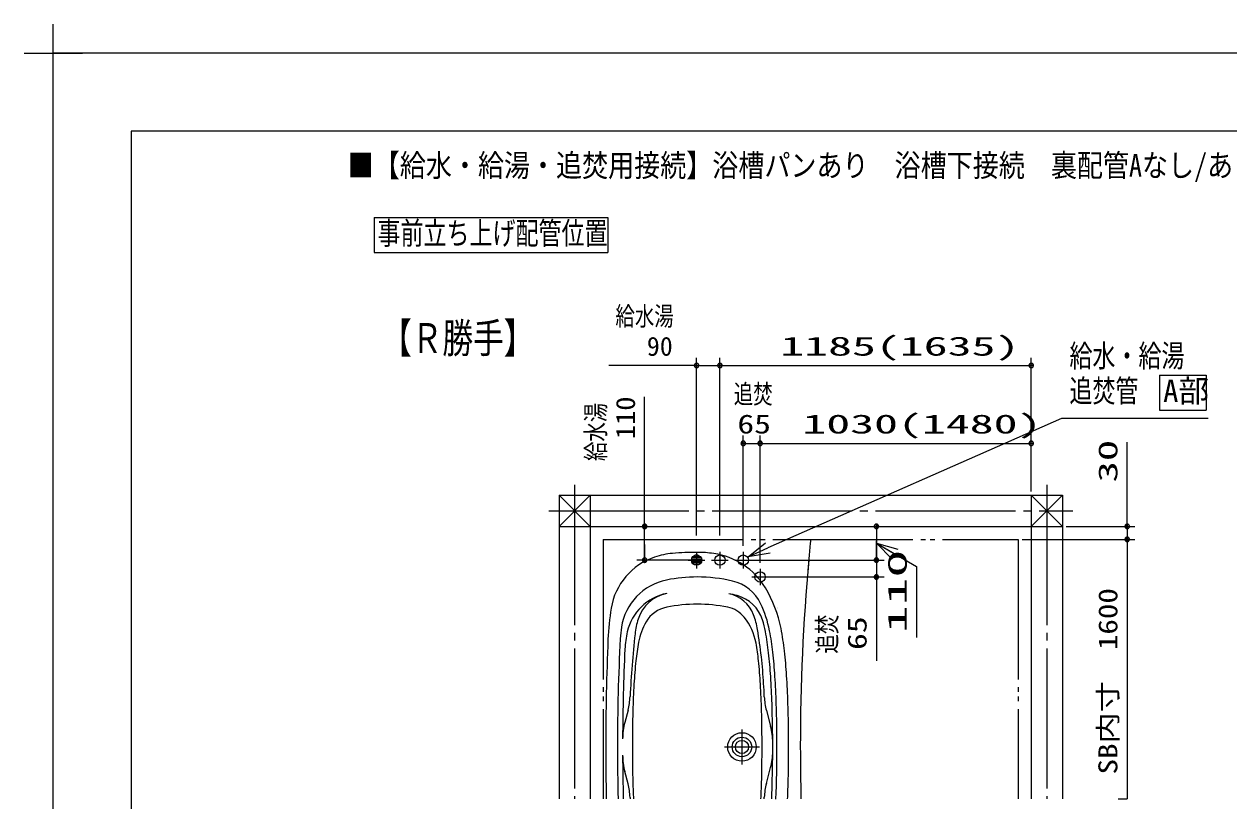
# Model space of a CAD drawing. Units: millimetres on the paper. Extents: x -305 to 305, y -152 to 152.
# Drawn here: x -304.8 to -150, y 52.5 to 152.3 of the extents above; entities that cross this region are included whole.
import ezdxf
from ezdxf.enums import TextEntityAlignment as Align

# ---------------------------------------------------------------- set-up
doc = ezdxf.new("R2010")
doc.units = ezdxf.units.MM
doc.linetypes.add('LONG_CHAIN', pattern=[21, 18, -1, 1, -1])
doc.linetypes.add('LONG_DOUBLE_CHAIN', pattern=[21.8, 18, -1, 0.6, -0.6, 0.6, -1])
doc.layers.add('0-0_PV', color=7, linetype='Continuous')
for name, color, linetype, lineweight in [('0-1_RV', 7, 'Continuous', 9), ('0-2_0', 7, 'Continuous', 9), ('0-3_1図面枠', 7, 'Continuous', 9), ('0-4_図面枠', 3, 'Continuous', 9), ('0-5_DEFPOINTS', 7, 'Continuous', 9)]:
    doc.layers.add(name, color=color, linetype=linetype, lineweight=lineweight)
doc.styles.add('ＭＳ ゴシック', font='')
doc.styles.get('ＭＳ ゴシック').set_extended_font_data('MS Gothic')

# ---------------------------------------------------------------- blocks, each defined once
blk = doc.blocks.new('_DOTSMALL')
at = {"layer": '0-2_0'}
for p, q in [((0.0746, 0.1), (-0.0746, 0.1)), ((0.1223, -0.0248), (-0.1223, -0.0248))]:
    blk.add_line(p, q, dxfattribs=at)
for points in [[(0.125, 0), (0.124, 0.0157), (0.1211, 0.0311), (0.1162, 0.046), (0.1095, 0.0602), (0.1011, 0.0735), (0.0911, 0.0856), (0.0797, 0.0963), (0.067, 0.1055), (0.0532, 0.1131), (0.0386, 0.1189), (0.0234, 0.1228), (0.0078, 0.1248), (-0.0078, 0.1248), (-0.0234, 0.1228), (-0.0386, 0.1189), (-0.0532, 0.1131), (-0.067, 0.1055), (-0.0797, 0.0963), (-0.0911, 0.0856), (-0.1011, 0.0735), (-0.1095, 0.0602), (-0.1162, 0.046), (-0.1211, 0.0311), (-0.124, 0.0157), (-0.125, 0), (0, 0)], [(-0.125, 0), (-0.124, -0.0157), (-0.1211, -0.0311), (-0.1162, -0.046), (-0.1095, -0.0602), (-0.1011, -0.0735), (-0.0911, -0.0856), (-0.0797, -0.0963), (-0.067, -0.1055), (-0.0532, -0.1131), (-0.0386, -0.1189), (-0.0234, -0.1228), (-0.0078, -0.1248), (0.0078, -0.1248), (0.0234, -0.1228), (0.0386, -0.1189), (0.0532, -0.1131), (0.067, -0.1055), (0.0797, -0.0963), (0.0911, -0.0856), (0.1011, -0.0735), (0.1095, -0.0602), (0.1162, -0.046), (0.1211, -0.0311), (0.124, -0.0157), (0.125, 0), (0, 0)]]:
    blk.add_lwpolyline(points, close=True, dxfattribs=at)
blk = doc.blocks.new('グループ-6')
at = {"layer": '0-3_1図面枠'}
for p, q in [((-4200, 2895), (-4200, 3045)), ((-4275, 2970), (-4125, 2970))]:
    blk.add_line(p, q, dxfattribs=at)
blk = doc.blocks.new('_OPEN30')
at = {"layer": '0-2_0'}
blk.add_line((0, 0), (-1, 0), dxfattribs=at)
blk.add_lwpolyline([(-1, 0.2679), (0, 0), (-1, -0.2679)], dxfattribs=at)

msp = doc.modelspace()

# ---------------------------------------------------------------- linework, layer by layer
at = {"layer": '0-1_RV'}
for p, q in [((-259.775, 127.39), (-259.775, 122.894)), ((-259.775, 127.39), (-229.775, 127.39)), ((-229.775, 127.39), (-229.775, 122.894)), ((-259.775, 122.894), (-229.775, 122.894)), ((-218.368, 108.401), (-229.653, 108.401)), ((-218.368, 86.567), (-218.368, 109.401)), ((-218.368, 108.401), (-215.368, 108.401)), ((-216.048, 108.401), (-213.728, 108.401)), ((-215.368, 86.567), (-215.368, 109.401)), ((-215.368, 108.401), (-175.368, 108.401)), ((-175.368, 92.234), (-175.368, 109.401)), ((-158.876, 107.139), (-158.876, 102.643)), ((-158.876, 107.139), (-152.876, 107.139)), ((-152.876, 107.139), (-152.876, 102.643)), ((-225.035, 87.734), (-225.035, 104.381)), ((-158.876, 102.643), (-152.876, 102.643)), ((-212.368, 85.234), (-212.368, 99.401)), ((-210.201, 83.067), (-210.201, 99.401)), ((-175.368, 92.234), (-175.368, 99.401)), ((-212.368, 98.401), (-210.201, 98.401)), ((-210.201, 98.401), (-175.368, 98.401)), ((-163.035, 87.734), (-163.035, 98.565)), ((-236.035, 91.734), (-236.035, 52.734)), ((-232.035, 87.734), (-236.035, 91.734)), ((-236.035, 87.734), (-232.035, 91.734)), ((-236.035, 91.734), (-171.368, 91.734)), ((-232.035, 91.734), (-232.035, 52.734)), ((-175.368, 87.734), (-171.368, 91.734)), ((-175.368, 91.734), (-171.368, 87.734)), ((-175.368, 91.734), (-175.368, 52.734)), ((-171.368, 91.734), (-171.368, 52.734)), ((-236.035, 87.734), (-171.368, 87.734)), ((-235.535, 87.734), (-224.035, 87.734)), ((-225.035, 83.401), (-225.035, 87.734)), ((-170.868, 87.734), (-162.035, 87.734)), ((-163.035, 87.734), (-163.035, 86.067)), ((-225.035, 85.414), (-225.035, 83.094)), ((-195.257, 83.554), (-195.257, 85.874)), ((-176.535, 86.067), (-163.033, 86.067)), ((-176.535, 86.067), (-162.035, 86.067)), ((-163.035, 86.067), (-163.035, 52.734)), ((-217.745, 83.634), (-218.991, 83.634)), ((-217.864, 83.834), (-218.872, 83.834)), ((-218.16, 84.034), (-218.576, 84.034)), ((-218.16, 84.034), (-218.576, 84.034)), ((-218.868, 83.401), (-226.035, 83.401)), ((-217.704, 83.434), (-219.032, 83.434)), ((-217.725, 83.234), (-219.012, 83.234)), ((-217.813, 83.034), (-218.923, 83.034)), ((-218.021, 82.834), (-218.715, 82.834)), ((-211.985, 83.401), (-194.257, 83.401)), ((-195.257, 83.401), (-195.257, 81.234)), ((-209.486, 81.234), (-194.257, 81.234)), ((-195.257, 81.234), (-195.257, 70.485)), ((-227.174, 64.115), (-227.591, 62.536)), ((-209.394, 64.093), (-208.856, 62.052)), ((-227.174, 54.686), (-227.591, 56.265)), ((-209.394, 54.708), (-208.856, 56.749)), ((-164.201, 52.734), (-163.033, 52.734))]:
    msp.add_line(p, q, dxfattribs=at)
at = {"layer": '0-1_RV', "linetype": 'LONG_CHAIN'}
for p, q in [((-234.035, 93.067), (-234.035, 52.734)), ((-173.368, 93.067), (-173.368, 52.734)), ((-237.368, 89.734), (-170.035, 89.734)), ((-218.368, 84.467), (-218.368, 82.334)), ((-215.368, 84.467), (-215.368, 82.334)), ((-212.368, 84.467), (-212.368, 82.334)), ((-219.435, 83.401), (-217.301, 83.401)), ((-216.435, 83.401), (-214.301, 83.401)), ((-213.435, 83.401), (-211.301, 83.401)), ((-210.201, 82.301), (-210.201, 80.167)), ((-211.268, 81.234), (-209.135, 81.234)), ((-212.535, 61.634), (-212.535, 57.167)), ((-214.768, 59.401), (-210.301, 59.401))]:
    msp.add_line(p, q, dxfattribs=at)
at = {"layer": '0-1_RV', "linetype": 'LONG_DOUBLE_CHAIN'}
for p, q in [((-230.368, 86.067), (-230.368, 52.734)), ((-230.368, 86.067), (-177.035, 86.067)), ((-177.035, 86.067), (-177.035, 52.734))]:
    msp.add_line(p, q, dxfattribs=at)
at = {"layer": '0-1_RV'}
msp.add_lwpolyline([(-152.621, 101.612), (-171.495, 101.612), (-209.216, 84.959)], dxfattribs=at)
for centre, radius in [((-218.368, 83.401), 0.667), ((-218.368, 83.401), 0.667), ((-215.368, 83.401), 0.667), ((-212.368, 83.401), 0.667), ((-210.201, 81.234), 0.667), ((-212.535, 59.401), 1.833), ((-212.535, 59.401), 1.25), ((-212.535, 59.401), 0.85)]:
    msp.add_circle(centre, radius, dxfattribs=at)
for centre, radius, start, end in [((62.299, 59.401), 267.333, 174.27519, 175.14037), ((-221.116, 75.882), 8.333, 108.46728, 170.71873), ((-220.588, 74.301), 10, 94.95444, 108.46728), ((-218.285, 47.734), 36.667, 89.99999, 94.95444), ((-218.285, 69.734), 14.667, 81.67971, 90), ((-217.513, 75.011), 9.333, 31.16034, 81.67971), ((62.299, 59.401), 267.333, 174.8493, 180), ((-220.773, 73.654), 7.333, 101.32804, 171.15395), ((-218.285, 61.234), 20, 90.00001, 101.32804), ((-218.285, 61.234), 20, 76.84989, 89.99999), ((-214.948, 75.516), 5.333, 25.55599, 76.84989), ((-220.928, 72.746), 6.5, 101.29342, 167.16152), ((-221.255, 74.38), 4.833, 101.30119, 162.46615), ((-215.093, 74.846), 4.333, 20.76615, 78.24482), ((-218.285, 59.507), 20, 75.13371, 78.24481), ((-223.218, 71.562), 16, 11.00864, 31.16034), ((-218.285, 57.734), 20, 90.00001, 101.29342), ((-218.285, 57.734), 20, 78.7065, 89.99999), ((-214.351, 74.328), 4.667, 17.32322, 75.13371), ((-223.218, 71.562), 14.5, 11.00864, 25.55599), ((-196.443, 71.85), 33.333, 170.71873, 177.6217), ((-221.418, 73.424), 4, 101.29342, 149.17082), ((-215.086, 73.751), 3.667, 39.15375, 78.7065), ((-217.948, 71.458), 7.333, 10.07233, 38.92663), ((-220.391, 72.836), 10, 9.45382, 20.76615), ((-207.635, 77.313), 0.333, 184.46931, 184.50491), ((-207.635, 77.26), 0.333, 184.46931, 184.50491), ((-207.635, 77.26), 0.333, 184.46931, 184.50491), ((-213.527, 72.526), 14.667, 171.15395, 176.99943), ((-216.662, 72.876), 9.667, 162.16474, 173.82697), ((-217.949, 71.433), 8, 149.65551, 169.86186), ((-275.305, 63.693), 65.669, 3.31712, 9.45382), ((-223.219, 71.562), 13.956, 11.00864, 17.32322), ((-242.195, 67.87), 33.833, 6.27211, 11.00864), ((-242.195, 67.87), 35.333, 6.27211, 11.00864), ((103.299, 59.401), 333.333, 177.6217, 180), ((38.632, 59.401), 267.167, 177.01914, 180), ((-214.588, 71.315), 13, 167.22256, 177.09528), ((-111.348, 60.799), 115.67, 173.48916, 177.4855), ((-194.417, 67.159), 31.917, 169.74567, 174.03081), ((-242.196, 67.87), 33.289, 6.27211, 11.00864), ((38.632, 59.401), 266.5, 177.29578, 179.77559), ((-242.152, 67.159), 31.917, 5.96919, 10.07234), ((-275.33, 64.228), 66.623, 3.62322, 6.27211), ((-275.329, 64.228), 67.167, 3.62322, 6.27211), ((-275.329, 64.228), 68.667, 3.62322, 6.27211), ((-161.265, 63.693), 65.25, 174.03081, 176.68288), ((-275.305, 63.693), 65.25, 3.31712, 5.96919), ((-325.23, 61.068), 116.623, 1.91139, 3.62322), ((-325.229, 61.068), 117.167, 1.91139, 3.62322), ((-325.229, 61.068), 118.667, 1.91139, 3.62322), ((-111.348, 60.799), 115.25, 176.68288, 178.39679), ((-325.221, 60.799), 115.25, 1.60321, 3.31712), ((-325.217, 60.769), 115.667, 2.51885, 3.35194), ((-235.232, 66.24), 8.333, 345.23158, 357.4855), ((-201.336, 66.219), 8.333, 182.51885, 194.76903), ((-375.201, 59.401), 168.667, 0, 1.91139), ((-61.368, 59.401), 165.25, 178.39679, 180), ((-375.201, 59.401), 165.25, 0, 1.60321), ((-375.202, 59.401), 166.623, 0, 1.9155), ((-375.201, 59.401), 167.167, 0, 1.91139), ((-219.533, 60.412), 8.333, 165.23158, 179.77559), ((-216.914, 59.928), 8.333, 0.19076, 14.76903), ((103.299, 59.401), 333.333, 180, 181.14599), ((38.632, 59.401), 267.167, 180, 181.42986), ((-61.368, 59.401), 165.25, 180, 181.60321), ((-375.201, 59.401), 165.25, 358.39679, 0), ((-216.914, 58.874), 8.333, 345.23097, 359.80924), ((-375.202, 59.401), 166.623, 358.0845, 0), ((-375.201, 59.401), 167.167, 357.70692, 0), ((-375.201, 59.401), 168.667, 358.08861, 0), ((62.299, 59.401), 267.333, 180, 181.42897), ((38.632, 59.401), 266.5, 180.22441, 181.43344), ((-219.533, 58.389), 8.333, 180.22441, 194.76842), ((-235.232, 52.561), 8.333, 2.5145, 14.76842), ((-111.348, 58.002), 115.25, 181.60321, 182.61976), ((-325.221, 58.002), 115.25, 357.38024, 358.39679), ((-201.336, 52.582), 8.333, 165.23097, 177.48115), ((-111.348, 58.002), 115.67, 182.5145, 182.61024), ((-325.217, 58.032), 115.667, 357.37472, 357.48115), ((-325.23, 57.733), 116.623, 357.54329, 358.08861), ((-325.229, 57.733), 118.667, 357.58563, 358.08861)]:
    msp.add_arc(centre, radius, start, end, dxfattribs=at)
at = {"layer": '0-2_0'}
for p, q in [((-199.201, 87.734), (-195.257, 87.734)), ((-195.257, 87.734), (-195.257, 83.401))]:
    msp.add_line(p, q, dxfattribs=at)
msp.add_lwpolyline([(-195.257, 85.567), (-190.093, 82.586), (-190.093, 73.461)], dxfattribs=at)
at = {"layer": '0-4_図面枠'}
msp.add_lwpolyline([(-291.017, -138.498), (108.983, -138.498), (108.983, 138.502), (-291.017, 138.502)], close=True, dxfattribs=at)
at = {"layer": '0-5_DEFPOINTS'}
for p in [(118.983, 148.502), (-301.017, -148.498)]:
    msp.add_line(p, (-301.017, 148.502), dxfattribs=at)

# ---------------------------------------------------------------- block references
at = {"layer": '0-1_RV'}
for name, p, xscale, yscale, rotation in [('_DOTSMALL', (-218.368, 108.401), 2.32, 2.32, 180), ('_DOTSMALL', (-215.368, 108.401), 2.32, 2.32, 180), ('_DOTSMALL', (-212.368, 98.401), 2.32, 2.32, 180), ('_DOTSMALL', (-210.201, 98.401), 2.32, 2.32, 180), ('_DOTSMALL', (-225.035, 87.734), 2.32, 2.32, 90), ('_DOTSMALL', (-163.035, 87.734), 2.32, 2.32, 270), ('_OPEN30', (-211.75, 83.84), 2.77, 2.77, 203.82009), ('_DOTSMALL', (-163.035, 86.067), 2.32, 2.32, 90), ('_DOTSMALL', (-163.035, 86.067), 2.32, 2.32, 90), ('_DOTSMALL', (-225.035, 83.401), 2.32, 2.32, 270), ('_DOTSMALL', (-195.257, 83.401), 2.32, 2.32, 90), ('_DOTSMALL', (-195.257, 81.234), 2.32, 2.32, 270)]:
    msp.add_blockref(name, p, dxfattribs=dict(at, xscale=xscale, yscale=yscale, rotation=rotation))
at = {"layer": '0-1_RV', "xscale": 2.32, "yscale": 2.32}
for p in [(-215.368, 108.401), (-175.368, 108.401), (-210.201, 98.401), (-175.368, 98.401)]:
    msp.add_blockref('_DOTSMALL', p, dxfattribs=at)
at = {"layer": '0-2_0'}
for name, p, xscale, yscale, rotation in [('_DOTSMALL', (-195.257, 87.734), 2.32, 2.32, 90), ('_OPEN30', (-195.257, 85.567), 2.77, 2.77, 150), ('_DOTSMALL', (-195.257, 83.401), 2.32, 2.32, 270)]:
    msp.add_blockref(name, p, dxfattribs=dict(at, xscale=xscale, yscale=yscale, rotation=rotation))
at = {"layer": '0-3_1図面枠', "xscale": 0.05, "yscale": 0.05}
msp.add_blockref('グループ-6', (-91.017, 0.002), dxfattribs=at)

# ---------------------------------------------------------------- texts
at = {"layer": '0-0_PV', "style": 'ＭＳ ゴシック', "width": 0.85}
msp.add_text('■【給水・給湯・追焚用接続】浴槽パンあり\u3000浴槽下接続\u3000裏配管Aなし/あり（壁付水栓）〔S=1/30〕', height=2.886, dxfattribs=at).set_placement((-263.187, 131.797), align=Align.BOTTOM_LEFT)
at = {"layer": '0-1_RV', "style": 'ＭＳ ゴシック'}
for s, height, width, p in [('事前立ち上げ配管位置', 2.889, 0.75, (-259.359, 123.087)), ('給水湯', 2.441, 0.75, (-228.791, 112.786)), ('【Ｒ勝手】', 3.848, 0.75, (-258.889, 108.844)), ('1185(1635)', 2.441, 1.85, (-207.611, 108.931)), ('給水・給湯', 2.889, 0.75, (-170.459, 107.332)), ('追焚管\u3000', 2.889, 0.75, (-170.459, 102.836)), ('追焚', 2.441, 0.75, (-213.588, 102.788)), ('1030(1480)', 2.441, 1.85, (-204.774, 98.931)), ('65', 2.441, 1.3, (-213.124, 98.931))]:
    msp.add_text(s, height=height, dxfattribs=dict(at, width=width)).set_placement(p, align=Align.BOTTOM_LEFT)
for s, height, p in [('\u300090', 2.444, (-228.085, 108.912)), ('A部', 2.886, (-158.421, 102.836))]:
    msp.add_text(s, height=height, dxfattribs=at).set_placement(p, align=Align.BOTTOM_LEFT)
for s, height, width, p in [('\u3000110', 2.444, 1.1, (-225.546, 95.267)), ('\u3000給水湯', 2.441, 0.75, (-229.373, 93.626)), ('30', 2.441, 1.65, (-163.565, 93.374)), ('SB内寸\u30001600', 2.441, 1.2, (-163.565, 55.867)), ('追焚', 2.441, 0.75, (-199.644, 71.395)), ('65', 2.441, 1.3, (-195.787, 71.859))]:
    msp.add_text(s, height=height, rotation=90, dxfattribs=dict(at, width=width)).set_placement(p, align=Align.BOTTOM_LEFT)
at = {"layer": '0-2_0', "style": 'ＭＳ ゴシック', "width": 2.15}
msp.add_text('110', height=2.444, rotation=90, dxfattribs=at).set_placement((-190.623, 74.012), align=Align.BOTTOM_LEFT)

doc.saveas('drawing.dxf')
